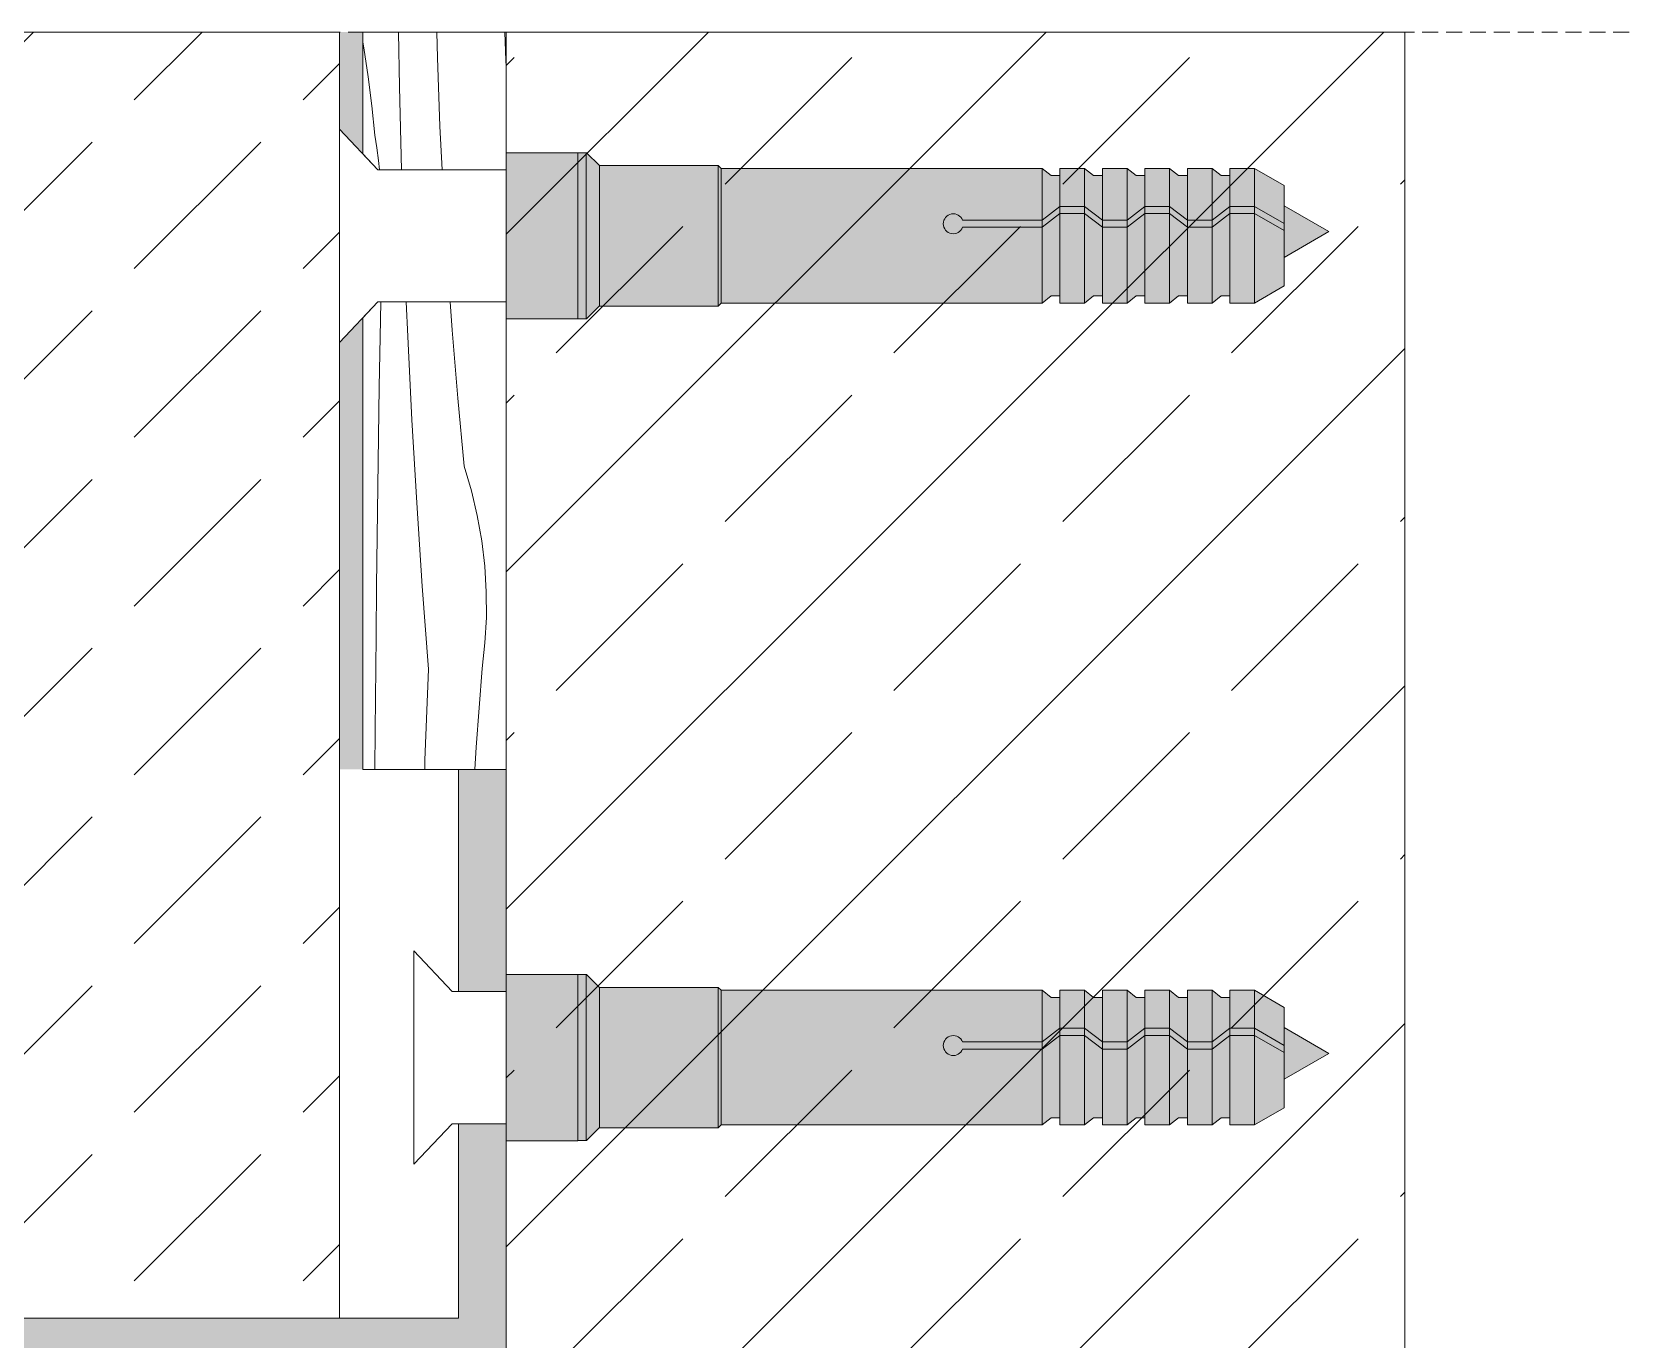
# Model space of a CAD drawing. Header units: millimetres. Extents: x -5804 to 56024, y 506 to 54141.
# Drawn here: x 51154 to 53165, y 45872 to 47517 of the extents above; entities that cross this region are included whole.
import ezdxf

# ---------------------------------------------------------------- set-up
doc = ezdxf.new("R2010")
doc.units = ezdxf.units.MM
doc.linetypes.add('Hidden Line', pattern=[30.00000000000001, 20, -10.00000000000001])
for name, color, linetype, lineweight in [('2D Drafting - General102', 254, 'Continuous', 13), ('2D Drafting - General121', 255, 'Continuous', 0), ('2D Drafting - General2', 251, 'Continuous', 15), ('2D Drafting - General81', 251, 'Continuous', 20)]:
    doc.layers.add(name, color=color, linetype=linetype, lineweight=lineweight)

# ---------------------------------------------------------------- blocks, each defined once
blk = doc.blocks.new('*X10')
at = {"layer": '2D Drafting - General81', "linetype": 'Continuous'}
for p, q in [((-51445.02292033796, -93861.68554007262), (-51444.73466577256, -93846.98716246801)), ((-51433.47456302003, -93861.51236436854), (-51434.07662316878, -93846.98716246801)), ((-51414.8976390018, -93858.88123167434), (-51415.7456288626, -93846.98716246801)), ((-51445.39902154544, -93882.57692150037), (-51445.02292033796, -93861.68554007262)), ((-51431.74158214568, -93896.38112456512), (-51433.47456302003, -93861.51236436854)), ((-51412.52772952509, -93887.36279318672), (-51414.8976390018, -93858.88123167434)), ((-51445.74152784213, -93903.46888070756), (-51445.39902154544, -93882.57692150037)), ((-51409.82069964512, -93915.8142923799), (-51412.52772952509, -93887.36279318672)), ((-51429.72156768706, -93931.2344343354), (-51431.74158214568, -93896.38112456512)), ((-51446.05043834237, -93924.36136367108), (-51445.74152784213, -93903.46888070756)), ((-51406.78275947091, -93926.10046348184), (-51409.82069964512, -93915.8142923799)), ((-51446.32575224737, -93945.25431636647), (-51446.05043834237, -93924.36136367108)), ((-51404.33392854625, -93936.54257167621), (-51406.78275947091, -93926.10046348184)), ((-51427.41465658468, -93966.06993090891), (-51429.72156768706, -93931.2344343354)), ((-51402.48211244357, -93947.10690665587), (-51404.33392854625, -93936.54257167621)), ((-51446.56746884521, -93966.14768476806), (-51446.32575224737, -93945.25431636647)), ((-51401.23328938954, -93957.75936352836), (-51402.48211244357, -93947.10690665587)), ((-51400.5914909655, -93968.4655529169), (-51401.23328938954, -93957.75936352836)), ((-51446.77558751086, -93987.0414148491), (-51446.56746884521, -93966.14768476806)), ((-51424.82100522833, -94000.88525272273), (-51427.41465658468, -93966.06993090891)), ((-51400.55878909233, -93979.19091197978), (-51400.5914909655, -93968.4655529169)), ((-51401.13528934166, -93989.90081598976), (-51400.55878909233, -93979.19091197978)), ((-51447.12887310747, -94026.38513730276), (-51446.77558751086, -93987.0414148491)), ((-51402.31913059498, -94000.5606901132), (-51401.13528934166, -93989.90081598976)), ((-51426.26312021205, -94039.01497438151), (-51424.82100522833, -94000.88525272273)), ((-51404.78252289979, -94033.51493308671), (-51402.31913059498, -94000.5606901132)), ((-51447.27121306875, -94042.8883989069), (-51447.12887310747, -94026.38513730276)), ((-51405.3549651302, -94042.8883989069), (-51404.78252289979, -94033.51493308671)), ((-51426.36863305114, -94042.8883989069), (-51426.26312021205, -94039.01497438151))]:
    blk.add_line(p, q, dxfattribs=at)
blk = doc.blocks.new('Wype_nienie_33')
at = {"layer": '2D Drafting - General2', "linetype": 'Continuous'}
for p, q in [((-51446.01190719828, -93846.98716246801), (-51452.23037995859, -93853.59356107662)), ((-51392.23037779415, -93846.98716246801), (-51446.01190719828, -93846.98716246801)), ((-51392.23037779415, -94042.8883989069), (-51392.23037779415, -93846.98716246801)), ((-51452.23037995859, -93853.59356107662), (-51452.23037995859, -94042.8883989069)), ((-51452.23037995859, -94042.8883989069), (-51392.23037779415, -94042.8883989069))]:
    blk.add_line(p, q, dxfattribs=at)
at = {"layer": '2D Drafting - General81', "linetype": 'Continuous'}
blk.add_blockref('*X10', (0, 0), dxfattribs=at)
blk = doc.blocks.new('*X44')
at = {"layer": '2D Drafting - General81', "linetype": 'Continuous'}
for p, q in [((-51436.95022665667, -93756.83702367583), (-51437.33437852882, -93733.87019998014)), ((-51421.00013566309, -93744.73430154212), (-51421.25879937824, -93733.87019998014)), ((-51392.35487898342, -93745.7807556698), (-51392.84639224282, -93733.87019998014)), ((-51452.23037995859, -93738.00890555941), (-51451.83268363641, -93740.51359441431)), ((-51451.83268363641, -93740.51359441431), (-51450.10660429315, -93752.6617175467)), ((-51419.98155801454, -93773.2961347586), (-51421.00013566309, -93744.73430154212)), ((-51392.23037779415, -93748.35552047595), (-51392.35487898342, -93745.7807556698)), ((-51450.10660429315, -93752.6617175467), (-51448.57906250082, -93764.83639871757)), ((-51436.08316698944, -93791.56996694388), (-51436.95022665667, -93756.83702367583)), ((-51448.57906250082, -93764.83639871757), (-51447.25046534171, -93777.03439343504)), ((-51419.11308727126, -93791.56996694388), (-51419.98155801454, -93773.2961347586)), ((-51446.42639000424, -93782.35127414372), (-51447.2504653417, -93777.03439343504)), ((-51445.72714993348, -93787.68600787237), (-51446.42639000424, -93782.35127414372)), ((-51445.31039925454, -93791.56996694388), (-51445.72714993348, -93787.68600787237))]:
    blk.add_line(p, q, dxfattribs=at)
blk = doc.blocks.new('Wype_nienie_55')
at = {"layer": '2D Drafting - General2', "linetype": 'Continuous'}
for p, q in [((-51392.23037779415, -93733.87019998014), (-51452.23037995859, -93733.87019998014)), ((-51452.23037995859, -93733.87019998014), (-51452.23037995859, -93784.96356833527)), ((-51392.23037779415, -93791.56996694388), (-51392.23037779415, -93733.87019998014)), ((-51452.23037995859, -93784.96356833527), (-51446.01190719828, -93791.56996694388)), ((-51446.01190719828, -93791.56996694388), (-51392.23037779415, -93791.56996694388))]:
    blk.add_line(p, q, dxfattribs=at)
at = {"layer": '2D Drafting - General81', "linetype": 'Continuous'}
blk.add_blockref('*X44', (0, 0), dxfattribs=at)

msp = doc.modelspace()

# ---------------------------------------------------------------- hatches: boundary and pattern name
at = {"layer": '2D Drafting - General102', "linetype": 'Continuous'}
for points in [[(51689.50565672878, 46310.56201413609), (51749.50565672867, 46310.56201413609), (51749.50565672867, 46589.70537163914), (51689.50565672878, 46589.70537163914)], [(51001.17096366317, 45839.70537163914), (51749.50565672867, 45839.70537163914), (51749.50565672867, 46144.31043833672), (51689.50565672878, 46144.31043833672), (51689.50565672878, 45899.70537163914), (51001.17096366317, 45899.70537163914)]]:
    msp.add_hatch(color=256, dxfattribs=at).paths.add_polyline_path(points)
at = {"layer": '2D Drafting - General121', "linetype": 'Continuous'}
for points in [[(51749.50565073514, 47156.02702857138), (51749.50565073514, 47266.05884960547), (51749.50565073514, 47365.04272020338), (51839.50562670306, 47365.04272020338), (51839.50562670306, 47257.28104303664), (51839.50562670306, 47156.02702857138)], [(51839.50562670306, 47156.02702857138), (51749.50565073514, 47156.02702857138), (51749.50565073514, 47266.05884960547), (51749.50565073514, 47365.04272020338), (51839.50562670306, 47365.04272020338), (51839.50562670306, 47254.43182962565)], [(51839.50562670306, 47156.31828388685), (51839.50562670306, 47254.43182962565), (51839.50562670306, 47327.49381918649), (51839.50562670306, 47365.04272020338), (51850.0460229996, 47365.04272243663), (51850.0460229996, 47156.31828388685)], [(51850.0460229996, 47156.31828388685), (51850.0460229996, 47365.04272243663), (51850.57261102475, 47365.04272243663), (51866.81325336013, 47348.80208010119), (51866.81325336013, 47172.55892622229), (51850.57261102475, 47156.31828388685)], [(51866.81325336013, 47172.2676709067), (51866.81325336013, 47348.80208010119), (52016.0402040979, 47348.80208010119), (52016.0402040979, 47172.2676709067)], [(52016.0402040979, 47172.2676709067), (52016.0402040979, 47348.80208010119), (52019.7766186033, 47345.06566559573), (52019.7766186033, 47176.00408541222)], [(52445.35703245513, 47336.18966704109), (52445.35703245513, 47297.33648098135), (52423.03319909037, 47280.09702726008), (52423.03319909037, 47345.06566559567), (52434.26203426186, 47336.18966704109)], [(52476.42302739635, 47345.06566559567), (52476.42302739635, 47297.33648098135), (52445.35703245513, 47297.33648098135), (52445.35703245513, 47345.06566559567)], [(52498.74686076117, 47336.18966704109), (52498.74686076117, 47280.09702726008), (52476.42302739635, 47297.33648098135), (52476.42302739635, 47345.06566559567), (52487.6518625679, 47336.18966704109)], [(52529.81285570227, 47345.06566559567), (52529.81285570227, 47280.09702726008), (52498.74686076117, 47280.09702726008), (52498.74686076117, 47345.06566559567)], [(52529.81285570227, 47280.09702726008), (52529.81285570227, 47345.06566559567), (52541.04169087377, 47336.18966704109), (52552.13668906715, 47336.18966704109), (52552.13668906715, 47297.33648098135)], [(52583.20268400831, 47345.06566559567), (52583.20268400831, 47297.33648098135), (52552.13668906715, 47297.33648098135), (52552.13668906715, 47345.06566559567)], [(52605.52651737307, 47336.18966704109), (52605.52651737307, 47280.09702726008), (52583.20268400831, 47297.33648098135), (52583.20268400831, 47345.06566559567), (52594.43151917981, 47336.18966704109)], [(52636.59251231435, 47345.06566559567), (52636.59251231435, 47280.09702726008), (52605.52651737307, 47280.09702726008), (52605.52651737307, 47345.06566559567)], [(52658.91634567911, 47336.18966704109), (52658.91634567911, 47297.33648098135), (52636.59251231435, 47280.09702726008), (52636.59251231435, 47345.06566559567), (52647.82134748585, 47336.18966704109)], [(52658.91634567911, 47297.33648098135), (52658.91634567911, 47345.06566559567), (52689.98234062028, 47345.06566559567), (52689.98234062028, 47297.33648098135)], [(52727.12332755633, 47275.89312217585), (52689.98234062028, 47297.33648098135), (52689.98234062028, 47345.06566559567), (52727.12332755633, 47323.62230679017)], [(52423.03319909037, 47280.09702726008), (52445.35703245513, 47297.33648098135), (52445.35703245513, 47288.46048242677), (52423.03319909037, 47271.22102870551)], [(52445.35703245513, 47184.8800839668), (52434.26203426186, 47184.8800839668), (52423.03319909037, 47176.00408541222), (52423.03319909037, 47271.22102870551), (52445.35703245513, 47288.46048242677)], [(52445.35703245513, 47297.33648098135), (52476.42302739635, 47297.33648098135), (52476.42302739635, 47288.46048242677), (52445.35703245513, 47288.46048242677)], [(52445.35703245513, 47176.00408541222), (52445.35703245513, 47288.46048242677), (52476.42302739635, 47288.46048242677), (52476.42302739635, 47176.00408541222)], [(52498.74686076117, 47271.22102870551), (52476.42302739635, 47288.46048242677), (52476.42302739635, 47297.33648098135), (52498.74686076117, 47280.09702726008)], [(52498.74686076117, 47184.8800839668), (52487.6518625679, 47184.8800839668), (52476.42302739635, 47176.00408541222), (52476.42302739635, 47288.46048242677), (52498.74686076117, 47271.22102870551)], [(52498.74686076117, 47280.09702726008), (52529.81285570227, 47280.09702726008), (52529.81285570227, 47271.22102870551), (52498.74686076117, 47271.22102870551)], [(52552.13668906715, 47288.46048242677), (52529.81285570227, 47271.22102870551), (52529.81285570227, 47280.09702726008), (52552.13668906715, 47297.33648098135)], [(52552.13668906715, 47184.8800839668), (52541.04169087377, 47184.8800839668), (52529.81285570227, 47176.00408541222), (52529.81285570227, 47271.22102870551), (52552.13668906715, 47288.46048242677)], [(52583.20268400831, 47288.46048242677), (52552.13668906715, 47288.46048242677), (52552.13668906715, 47297.33648098135), (52583.20268400831, 47297.33648098135)], [(52583.20268400831, 47176.00408541222), (52552.13668906715, 47176.00408541222), (52552.13668906715, 47288.46048242677), (52583.20268400831, 47288.46048242677)], [(52605.52651737307, 47271.22102870551), (52583.20268400831, 47288.46048242677), (52583.20268400831, 47297.33648098135), (52605.52651737307, 47280.09702726008)], [(52605.52651737307, 47184.8800839668), (52594.43151917981, 47184.8800839668), (52583.20268400831, 47176.00408541222), (52583.20268400831, 47288.46048242677), (52605.52651737307, 47271.22102870551)], [(52605.52651737307, 47280.09702726008), (52636.59251231435, 47280.09702726008), (52636.59251231435, 47271.22102870551), (52605.52651737307, 47271.22102870551)], [(52636.59251231435, 47280.09702726008), (52658.91634567911, 47297.33648098135), (52658.91634567911, 47288.46048242677), (52636.59251231435, 47271.22102870551)], [(52658.91634567911, 47184.8800839668), (52647.82134748585, 47184.8800839668), (52636.59251231435, 47176.00408541222), (52636.59251231435, 47271.22102870551), (52658.91634567911, 47288.46048242677)], [(52658.91634567911, 47297.33648098135), (52689.98234062028, 47297.33648098135), (52689.98234062028, 47288.46048242677), (52658.91634567911, 47288.46048242677)], [(52658.91634567911, 47176.00408541222), (52658.91634567911, 47288.46048242677), (52689.98234062028, 47288.46048242677), (52689.98234062028, 47176.00408541222)], [(52727.12332755633, 47267.01712362122), (52689.98234062028, 47288.46048242677), (52689.98234062028, 47297.33648098135), (52727.12332755633, 47275.89312217585)], [(52727.12332755633, 47197.44744421772), (52689.98234062028, 47176.00408541222), (52689.98234062028, 47288.46048242677), (52727.12332755633, 47267.01712362122)], [(52783.30680139645, 47265.76759428988), (52727.12332755633, 47233.33005054438), (52727.12332755633, 47298.20513803556)], [(52498.74686076117, 47176.00408541222), (52498.74686076117, 47271.22102870551), (52529.81285570227, 47271.22102870551), (52529.81285570227, 47176.00408541222)], [(52636.59251231435, 47176.00408541222), (52605.52651737307, 47176.00408541222), (52605.52651737307, 47271.22102870551), (52636.59251231435, 47271.22102870551)], [(51749.50565805603, 46122.92838059223), (51749.50565805603, 46232.96020162632), (51749.50565805603, 46331.94407222423), (51839.50563402395, 46331.94407222423), (51839.50563402395, 46224.18239505761), (51839.50563402395, 46122.92838059223)], [(51839.50563402395, 46122.92838059223), (51749.50565805603, 46122.92838059223), (51749.50565805603, 46232.96020162632), (51749.50565805603, 46331.94407222423), (51839.50563402395, 46331.94407222423), (51839.50563402395, 46221.33318164657)], [(51839.50563402395, 46123.21963590771), (51839.50563402395, 46221.33318164657), (51839.50563402395, 46294.39517120729), (51839.50563402395, 46331.94407222423), (51850.04603032049, 46331.94407445742), (51850.04603032049, 46123.21963590771)], [(51850.04603032049, 46123.21963590771), (51850.04603032049, 46331.94407445742), (51850.57261834564, 46331.94407445742), (51866.81326068102, 46315.70343212204), (51866.81326068102, 46139.4602782432), (51850.57261834564, 46123.21963590771)], [(51866.81326068102, 46139.16902292756), (51866.81326068102, 46315.70343212198), (52016.04021141879, 46315.70343212198), (52016.04021141879, 46139.16902292756)], [(52016.04021141879, 46139.16902292756), (52016.04021141879, 46315.70343212204), (52019.77662592419, 46311.96701761664), (52019.77662592419, 46142.90543743302)], [(52445.35703977602, 46303.09101906201), (52445.35703977602, 46264.23783300215), (52423.03320641126, 46246.99837928094), (52423.03320641126, 46311.96701761664), (52434.26204158276, 46303.09101906201)], [(52476.42303471724, 46311.96701761664), (52476.42303471724, 46264.23783300215), (52445.35703977602, 46264.23783300215), (52445.35703977602, 46311.96701761664)], [(52498.74686808206, 46303.09101906201), (52498.74686808206, 46246.99837928094), (52476.42303471724, 46264.23783300226), (52476.42303471724, 46311.96701761664), (52487.65186988868, 46303.09101906201)], [(52529.81286302317, 46311.96701761664), (52529.81286302317, 46246.99837928094), (52498.74686808206, 46246.99837928094), (52498.74686808206, 46311.96701761664)], [(52529.81286302317, 46246.99837928094), (52529.81286302317, 46311.96701761664), (52541.04169819466, 46303.09101906201), (52552.13669638804, 46303.09101906201), (52552.13669638804, 46264.23783300215)], [(52583.20269132921, 46311.96701761664), (52583.20269132921, 46264.23783300215), (52552.13669638804, 46264.23783300215), (52552.13669638804, 46311.96701761664)], [(52605.52652469397, 46303.09101906201), (52605.52652469397, 46246.99837928094), (52583.20269132921, 46264.23783300215), (52583.20269132921, 46311.96701761664), (52594.4315265007, 46303.09101906201)], [(52636.59251963525, 46311.96701761664), (52636.59251963525, 46246.99837928094), (52605.52652469397, 46246.99837928094), (52605.52652469397, 46311.96701761664)], [(52658.91635300001, 46303.09101906201), (52658.91635300001, 46264.23783300215), (52636.59251963525, 46246.99837928094), (52636.59251963525, 46311.96701761664), (52647.82135480674, 46303.09101906201)], [(52658.91635300001, 46264.23783300215), (52658.91635300001, 46311.96701761664), (52689.98234794117, 46311.96701761664), (52689.98234794117, 46264.23783300215)], [(52727.12333487722, 46242.79447419665), (52689.98234794117, 46264.23783300215), (52689.98234794117, 46311.96701761664), (52727.12333487722, 46290.52365881103)], [(52423.03320641126, 46246.99837928094), (52445.35703977602, 46264.23783300215), (52445.35703977602, 46255.36183444757), (52423.03320641126, 46238.1223807263)], [(52445.35703977602, 46151.78143598771), (52434.26204158276, 46151.78143598771), (52423.03320641126, 46142.90543743302), (52423.03320641126, 46238.1223807263), (52445.35703977602, 46255.36183444757)], [(52445.35703977602, 46264.23783300215), (52476.42303471724, 46264.23783300215), (52476.42303471724, 46255.36183444757), (52445.35703977602, 46255.36183444757)], [(52445.35703977602, 46142.90543743302), (52445.35703977602, 46255.36183444757), (52476.42303471724, 46255.36183444757), (52476.42303471724, 46142.90543743302)], [(52498.74686808206, 46238.12238072642), (52476.42303471724, 46255.36183444757), (52476.42303471724, 46264.23783300226), (52498.74686808206, 46246.99837928094)], [(52498.74686808206, 46151.78143598771), (52487.65186988868, 46151.78143598771), (52476.42303471724, 46142.90543743302), (52476.42303471724, 46255.36183444757), (52498.74686808206, 46238.12238072642)], [(52552.13669638804, 46255.36183444757), (52529.81286302317, 46238.12238072642), (52529.81286302317, 46246.99837928094), (52552.13669638804, 46264.23783300215)], [(52552.13669638804, 46151.78143598771), (52541.04169819466, 46151.78143598771), (52529.81286302317, 46142.90543743302), (52529.81286302317, 46238.12238072642), (52552.13669638804, 46255.36183444757)], [(52583.20269132921, 46255.36183444757), (52552.13669638804, 46255.36183444757), (52552.13669638804, 46264.23783300215), (52583.20269132921, 46264.23783300215)], [(52583.20269132921, 46142.90543743302), (52552.13669638804, 46142.90543743302), (52552.13669638804, 46255.36183444757), (52583.20269132921, 46255.36183444757)], [(52605.52652469397, 46238.12238072642), (52583.20269132921, 46255.36183444757), (52583.20269132921, 46264.23783300215), (52605.52652469397, 46246.99837928094)], [(52605.52652469397, 46151.78143598771), (52594.4315265007, 46151.78143598771), (52583.20269132921, 46142.90543743302), (52583.20269132921, 46255.36183444757), (52605.52652469397, 46238.12238072642)], [(52636.59251963525, 46246.99837928094), (52658.91635300001, 46264.23783300215), (52658.91635300001, 46255.36183444757), (52636.59251963525, 46238.12238072642)], [(52658.91635300001, 46151.78143598771), (52647.82135480674, 46151.78143598771), (52636.59251963525, 46142.90543743302), (52636.59251963525, 46238.12238072642), (52658.91635300001, 46255.36183444757)], [(52658.91635300001, 46264.23783300215), (52689.98234794117, 46264.23783300215), (52689.98234794117, 46255.36183444757), (52658.91635300001, 46255.36183444757)], [(52658.91635300001, 46142.90543743302), (52658.91635300001, 46255.36183444757), (52689.98234794117, 46255.36183444757), (52689.98234794117, 46142.90543743302)], [(52727.12333487722, 46233.91847564207), (52689.98234794117, 46255.36183444757), (52689.98234794117, 46264.23783300215), (52727.12333487722, 46242.79447419665)], [(52727.12333487722, 46164.34879623851), (52689.98234794117, 46142.90543743302), (52689.98234794117, 46255.36183444757), (52727.12333487722, 46233.91847564207)], [(52783.30680871735, 46232.66894631079), (52727.12333487722, 46200.23140256529), (52727.12333487722, 46265.10649005635)], [(52498.74686808206, 46246.99837928094), (52529.81286302317, 46246.99837928094), (52529.81286302317, 46238.12238072642), (52498.74686808206, 46238.12238072642)], [(52498.74686808206, 46142.90543743302), (52498.74686808206, 46238.12238072642), (52529.81286302317, 46238.12238072642), (52529.81286302317, 46142.90543743302)], [(52605.52652469397, 46246.99837928094), (52636.59251963525, 46246.99837928094), (52636.59251963525, 46238.12238072642), (52605.52652469397, 46238.12238072642)], [(52636.59251963525, 46142.90543743302), (52605.52652469397, 46142.90543743302), (52605.52652469397, 46238.12238072642), (52636.59251963525, 46238.12238072642)]]:
    msp.add_hatch(color=256, dxfattribs=at).paths.add_polyline_path(points)
h = msp.add_hatch(color=256, dxfattribs=at)
edge = h.paths.add_edge_path()
edge.add_line((52019.7766186033, 47176.00408541222), (52019.7766186033, 47345.06566559567))
edge.add_line((52019.7766186033, 47345.06566559567), (52423.03319909037, 47345.06566559567))
edge.add_line((52423.03319909037, 47345.06566559567), (52423.03319909037, 47280.09702726008))
edge.add_line((52423.03319909037, 47280.09702726008), (52323.10734887191, 47280.09702726008))
edge.add_arc((52311.36352356823, 47275.65902798279), 12.55441238563579, 20.70161155939324, 339.2983884406068)
edge.add_line((52323.10734887191, 47271.22102870551), (52423.03319909037, 47271.22102870551))
edge.add_line((52423.03319909037, 47271.22102870551), (52423.03319909037, 47176.00408541222))
edge.add_line((52423.03319909037, 47176.00408541222), (52019.7766186033, 47176.00408541222))
h = msp.add_hatch(color=256, dxfattribs=at)
edge = h.paths.add_edge_path()
edge.add_line((52423.03319909037, 47271.22102870551), (52323.10734887191, 47271.22102870551))
edge.add_arc((52311.36352356823, 47275.65902798279), 12.55441238563579, 20.7016115593932, 339.2983884406068, ccw=False)
edge.add_line((52323.10734887191, 47280.09702726008), (52423.03319909037, 47280.09702726008))
edge.add_line((52423.03319909037, 47280.09702726008), (52423.03319909037, 47271.22102870551))
h = msp.add_hatch(color=256, dxfattribs=at)
edge = h.paths.add_edge_path()
edge.add_line((52019.77662592419, 46142.90543743302), (52019.77662592419, 46311.96701761664))
edge.add_line((52019.77662592419, 46311.96701761664), (52423.03320641126, 46311.96701761664))
edge.add_line((52423.03320641126, 46311.96701761664), (52423.03320641126, 46246.99837928094))
edge.add_line((52423.03320641126, 46246.99837928094), (52323.10735619281, 46246.99837928094))
edge.add_arc((52311.36353088921, 46242.56038000368), 12.55441238554383, 20.70161155940984, 339.2983884405901)
edge.add_line((52323.10735619281, 46238.12238072642), (52423.03320641126, 46238.12238072642))
edge.add_line((52423.03320641126, 46238.12238072642), (52423.03320641126, 46142.90543743302))
edge.add_line((52423.03320641126, 46142.90543743302), (52019.77662592419, 46142.90543743302))
h = msp.add_hatch(color=256, dxfattribs=at)
edge = h.paths.add_edge_path()
edge.add_line((52423.03320641126, 46238.12238072642), (52323.10735619281, 46238.12238072642))
edge.add_arc((52311.36353088921, 46242.56038000368), 12.55441238554383, 20.701611559409912, 339.29838844059014, ccw=False)
edge.add_line((52323.10735619281, 46246.99837928094), (52423.03320641126, 46246.99837928094))
edge.add_line((52423.03320641126, 46246.99837928094), (52423.03320641126, 46238.12238072642))
at = {"layer": '2D Drafting - General81', "linetype": 'Continuous'}
h = msp.add_hatch(dxfattribs=at)
h.set_pattern_fill('BETON', color=256, scale=3, style=0, pattern_type=2)
h.set_pattern_definition([(44.99999999999999, (205926.1967906109, 328718.3705683598), (-212.1320343559642, 212.1320343559643), [225, -75]), (44.99999999999999, (205926.1967906109, 328930.5026027157), (-212.1320343559642, 212.1320343559643), [225, -75])])
h.paths.add_polyline_path([(50940.0709482118, 45899.70537163914), (51540.0709593241, 45899.70537163914), (51540.0709593241, 46427.17210030902), (51540.0709593241, 47516.75996841941), (50940.0709482118, 47516.75996841941), (50940.0709482118, 46427.17210030902)])
for points in [[(51569.50564464161, 47516.75996841941), (51540.0709593241, 47516.75996841941), (51540.0709593241, 47394.75077112656), (51569.50564464161, 47362.31608580911)], [(51540.0709593241, 46589.70537163914), (51569.50564464161, 46589.70537163914), (51569.50564464161, 47158.75366267478), (51540.0709593241, 47126.31897735732)]]:
    msp.add_hatch(color=256, dxfattribs=at).paths.add_polyline_path(points, flags=0)
h = msp.add_hatch(dxfattribs=at)
h.set_pattern_fill('SOLID___DASHED', color=256, scale=3, style=0, pattern_type=2)
h.set_pattern_definition([(44.99999999999999, (205926.1967906109, 328718.3705683598), (-212.1320343559642, 212.1320343559644), []), (44.99999999999999, (205820.1307734329, 328824.4365855377), (-212.1320343559642, 212.1320343559644), [225, -75])])
h.paths.add_polyline_path([(51749.50565073514, 44781.01676455533), (51900.95122996913, 44781.01676455533), (52878.75610060475, 44781.01676455533), (52878.75610060475, 47516.75996841941), (51900.95122996913, 47516.75996841941), (51752.11893771487, 47516.75996841941), (51749.50565073514, 47516.75996841941)])

# ---------------------------------------------------------------- linework, layer by layer
at = {"layer": '2D Drafting - General2', "linetype": 'Hidden Line'}
msp.add_line((50110.74411460329, 47516.7599587336), (53165.4809600866, 47516.7599587336), dxfattribs=at)
at = {"layer": '2D Drafting - General2', "linetype": 'Continuous'}
for p, q in [((51540.0709593241, 47394.75077482578), (51540.0709593241, 47260.53487550394)), ((51588.16106645521, 47343.66066769467), (51540.0709593241, 47394.75077482578)), ((51749.50565073514, 47343.66066769467), (51588.16106645521, 47343.66066769467)), ((51540.0709593241, 47126.31897618217), (51540.0709593241, 47260.53487550394)), ((51588.16106645521, 47177.40908331334), (51540.0709593241, 47126.31897618217)), ((51749.50565073514, 47177.40908331334), (51588.16106645521, 47177.40908331334)), ((51633.54145770599, 46361.65212684657), (51633.54145770599, 46227.4362275248)), ((51681.63156483709, 46310.56201971546), (51633.54145770599, 46361.65212684657)), ((51749.50565805603, 46310.56201971546), (51681.63156483709, 46310.56201971546)), ((51633.54145770599, 46093.22032820308), (51633.54145770599, 46227.4362275248)), ((51681.63156483709, 46144.31043533419), (51633.54145770599, 46093.22032820308)), ((51749.50565805603, 46144.31043533419), (51681.63156483709, 46144.31043533419))]:
    msp.add_line(p, q, dxfattribs=at)
at = {"layer": '2D Drafting - General2', "linetype": 'Continuous', "flags": 128}
for points in [[(50940.0709482118, 45899.70537163914), (51540.0709593241, 45899.70537163914), (51540.0709593241, 46427.17210030902), (51540.0709593241, 47516.75996841941), (50940.0709482118, 47516.75996841941), (50940.0709482118, 46427.17210030902)], [(51749.50565073514, 44781.01676455533), (51900.95122996913, 44781.01676455533), (52878.75610060475, 44781.01676455533), (52878.75610060475, 47516.75996841941), (51900.95122996913, 47516.75996841941), (51752.11893771487, 47516.75996841941), (51749.50565073514, 47516.75996841941)], [(51749.50565073514, 47156.02702857138), (51749.50565073514, 47266.05884960547), (51749.50565073514, 47365.04272020338), (51839.50562670306, 47365.04272020338), (51839.50562670306, 47257.28104303664), (51839.50562670306, 47156.02702857138)], [(51839.50562670306, 47156.02702857138), (51749.50565073514, 47156.02702857138), (51749.50565073514, 47266.05884960547), (51749.50565073514, 47365.04272020338), (51839.50562670306, 47365.04272020338), (51839.50562670306, 47254.43182962565)], [(51839.50562670306, 47156.31828388685), (51839.50562670306, 47254.43182962565), (51839.50562670306, 47327.49381918649), (51839.50562670306, 47365.04272020338), (51850.0460229996, 47365.04272243663), (51850.0460229996, 47156.31828388685)], [(51850.0460229996, 47156.31828388685), (51850.0460229996, 47365.04272243663), (51850.57261102475, 47365.04272243663), (51866.81325336013, 47348.80208010119), (51866.81325336013, 47172.55892622229), (51850.57261102475, 47156.31828388685)], [(51866.81325336013, 47172.2676709067), (51866.81325336013, 47348.80208010119), (52016.0402040979, 47348.80208010119), (52016.0402040979, 47172.2676709067)], [(52016.0402040979, 47172.2676709067), (52016.0402040979, 47348.80208010119), (52019.7766186033, 47345.06566559573), (52019.7766186033, 47176.00408541222)], [(52445.35703245513, 47336.18966704109), (52445.35703245513, 47297.33648098135), (52423.03319909037, 47280.09702726008), (52423.03319909037, 47345.06566559567), (52434.26203426186, 47336.18966704109)], [(52476.42302739635, 47345.06566559567), (52476.42302739635, 47297.33648098135), (52445.35703245513, 47297.33648098135), (52445.35703245513, 47345.06566559567)], [(52498.74686076117, 47336.18966704109), (52498.74686076117, 47280.09702726008), (52476.42302739635, 47297.33648098135), (52476.42302739635, 47345.06566559567), (52487.6518625679, 47336.18966704109)], [(52529.81285570227, 47345.06566559567), (52529.81285570227, 47280.09702726008), (52498.74686076117, 47280.09702726008), (52498.74686076117, 47345.06566559567)], [(52529.81285570227, 47280.09702726008), (52529.81285570227, 47345.06566559567), (52541.04169087377, 47336.18966704109), (52552.13668906715, 47336.18966704109), (52552.13668906715, 47297.33648098135)], [(52583.20268400831, 47345.06566559567), (52583.20268400831, 47297.33648098135), (52552.13668906715, 47297.33648098135), (52552.13668906715, 47345.06566559567)], [(52605.52651737307, 47336.18966704109), (52605.52651737307, 47280.09702726008), (52583.20268400831, 47297.33648098135), (52583.20268400831, 47345.06566559567), (52594.43151917981, 47336.18966704109)], [(52636.59251231435, 47345.06566559567), (52636.59251231435, 47280.09702726008), (52605.52651737307, 47280.09702726008), (52605.52651737307, 47345.06566559567)], [(52658.91634567911, 47336.18966704109), (52658.91634567911, 47297.33648098135), (52636.59251231435, 47280.09702726008), (52636.59251231435, 47345.06566559567), (52647.82134748585, 47336.18966704109)], [(52658.91634567911, 47297.33648098135), (52658.91634567911, 47345.06566559567), (52689.98234062028, 47345.06566559567), (52689.98234062028, 47297.33648098135)], [(52727.12332755633, 47275.89312217585), (52689.98234062028, 47297.33648098135), (52689.98234062028, 47345.06566559567), (52727.12332755633, 47323.62230679017)], [(52423.03319909037, 47280.09702726008), (52445.35703245513, 47297.33648098135), (52445.35703245513, 47288.46048242677), (52423.03319909037, 47271.22102870551)], [(52445.35703245513, 47184.8800839668), (52434.26203426186, 47184.8800839668), (52423.03319909037, 47176.00408541222), (52423.03319909037, 47271.22102870551), (52445.35703245513, 47288.46048242677)], [(52445.35703245513, 47297.33648098135), (52476.42302739635, 47297.33648098135), (52476.42302739635, 47288.46048242677), (52445.35703245513, 47288.46048242677)], [(52445.35703245513, 47176.00408541222), (52445.35703245513, 47288.46048242677), (52476.42302739635, 47288.46048242677), (52476.42302739635, 47176.00408541222)], [(52498.74686076117, 47271.22102870551), (52476.42302739635, 47288.46048242677), (52476.42302739635, 47297.33648098135), (52498.74686076117, 47280.09702726008)], [(52498.74686076117, 47184.8800839668), (52487.6518625679, 47184.8800839668), (52476.42302739635, 47176.00408541222), (52476.42302739635, 47288.46048242677), (52498.74686076117, 47271.22102870551)], [(52498.74686076117, 47280.09702726008), (52529.81285570227, 47280.09702726008), (52529.81285570227, 47271.22102870551), (52498.74686076117, 47271.22102870551)], [(52552.13668906715, 47288.46048242677), (52529.81285570227, 47271.22102870551), (52529.81285570227, 47280.09702726008), (52552.13668906715, 47297.33648098135)], [(52552.13668906715, 47184.8800839668), (52541.04169087377, 47184.8800839668), (52529.81285570227, 47176.00408541222), (52529.81285570227, 47271.22102870551), (52552.13668906715, 47288.46048242677)], [(52583.20268400831, 47288.46048242677), (52552.13668906715, 47288.46048242677), (52552.13668906715, 47297.33648098135), (52583.20268400831, 47297.33648098135)], [(52583.20268400831, 47176.00408541222), (52552.13668906715, 47176.00408541222), (52552.13668906715, 47288.46048242677), (52583.20268400831, 47288.46048242677)], [(52605.52651737307, 47271.22102870551), (52583.20268400831, 47288.46048242677), (52583.20268400831, 47297.33648098135), (52605.52651737307, 47280.09702726008)], [(52605.52651737307, 47184.8800839668), (52594.43151917981, 47184.8800839668), (52583.20268400831, 47176.00408541222), (52583.20268400831, 47288.46048242677), (52605.52651737307, 47271.22102870551)], [(52605.52651737307, 47280.09702726008), (52636.59251231435, 47280.09702726008), (52636.59251231435, 47271.22102870551), (52605.52651737307, 47271.22102870551)], [(52636.59251231435, 47280.09702726008), (52658.91634567911, 47297.33648098135), (52658.91634567911, 47288.46048242677), (52636.59251231435, 47271.22102870551)], [(52658.91634567911, 47184.8800839668), (52647.82134748585, 47184.8800839668), (52636.59251231435, 47176.00408541222), (52636.59251231435, 47271.22102870551), (52658.91634567911, 47288.46048242677)], [(52658.91634567911, 47297.33648098135), (52689.98234062028, 47297.33648098135), (52689.98234062028, 47288.46048242677), (52658.91634567911, 47288.46048242677)], [(52658.91634567911, 47176.00408541222), (52658.91634567911, 47288.46048242677), (52689.98234062028, 47288.46048242677), (52689.98234062028, 47176.00408541222)], [(52727.12332755633, 47267.01712362122), (52689.98234062028, 47288.46048242677), (52689.98234062028, 47297.33648098135), (52727.12332755633, 47275.89312217585)], [(52727.12332755633, 47197.44744421772), (52689.98234062028, 47176.00408541222), (52689.98234062028, 47288.46048242677), (52727.12332755633, 47267.01712362122)], [(52783.30680139645, 47265.76759428988), (52727.12332755633, 47233.33005054438), (52727.12332755633, 47298.20513803556)], [(52498.74686076117, 47176.00408541222), (52498.74686076117, 47271.22102870551), (52529.81285570227, 47271.22102870551), (52529.81285570227, 47176.00408541222)], [(52636.59251231435, 47176.00408541222), (52605.52651737307, 47176.00408541222), (52605.52651737307, 47271.22102870551), (52636.59251231435, 47271.22102870551)], [(51689.50565672878, 46310.56201413609), (51749.50565672867, 46310.56201413609), (51749.50565672867, 46589.70537163914), (51689.50565672878, 46589.70537163914)], [(51749.50565805603, 46122.92838059223), (51749.50565805603, 46232.96020162632), (51749.50565805603, 46331.94407222423), (51839.50563402395, 46331.94407222423), (51839.50563402395, 46224.18239505761), (51839.50563402395, 46122.92838059223)], [(51839.50563402395, 46122.92838059223), (51749.50565805603, 46122.92838059223), (51749.50565805603, 46232.96020162632), (51749.50565805603, 46331.94407222423), (51839.50563402395, 46331.94407222423), (51839.50563402395, 46221.33318164657)], [(51839.50563402395, 46123.21963590771), (51839.50563402395, 46221.33318164657), (51839.50563402395, 46294.39517120729), (51839.50563402395, 46331.94407222423), (51850.04603032049, 46331.94407445742), (51850.04603032049, 46123.21963590771)], [(51850.04603032049, 46123.21963590771), (51850.04603032049, 46331.94407445742), (51850.57261834564, 46331.94407445742), (51866.81326068102, 46315.70343212204), (51866.81326068102, 46139.4602782432), (51850.57261834564, 46123.21963590771)], [(51866.81326068102, 46139.16902292756), (51866.81326068102, 46315.70343212198), (52016.04021141879, 46315.70343212198), (52016.04021141879, 46139.16902292756)], [(52016.04021141879, 46139.16902292756), (52016.04021141879, 46315.70343212204), (52019.77662592419, 46311.96701761664), (52019.77662592419, 46142.90543743302)], [(52445.35703977602, 46303.09101906201), (52445.35703977602, 46264.23783300215), (52423.03320641126, 46246.99837928094), (52423.03320641126, 46311.96701761664), (52434.26204158276, 46303.09101906201)], [(52476.42303471724, 46311.96701761664), (52476.42303471724, 46264.23783300215), (52445.35703977602, 46264.23783300215), (52445.35703977602, 46311.96701761664)], [(52498.74686808206, 46303.09101906201), (52498.74686808206, 46246.99837928094), (52476.42303471724, 46264.23783300226), (52476.42303471724, 46311.96701761664), (52487.65186988868, 46303.09101906201)], [(52529.81286302317, 46311.96701761664), (52529.81286302317, 46246.99837928094), (52498.74686808206, 46246.99837928094), (52498.74686808206, 46311.96701761664)], [(52529.81286302317, 46246.99837928094), (52529.81286302317, 46311.96701761664), (52541.04169819466, 46303.09101906201), (52552.13669638804, 46303.09101906201), (52552.13669638804, 46264.23783300215)], [(52583.20269132921, 46311.96701761664), (52583.20269132921, 46264.23783300215), (52552.13669638804, 46264.23783300215), (52552.13669638804, 46311.96701761664)], [(52605.52652469397, 46303.09101906201), (52605.52652469397, 46246.99837928094), (52583.20269132921, 46264.23783300215), (52583.20269132921, 46311.96701761664), (52594.4315265007, 46303.09101906201)], [(52636.59251963525, 46311.96701761664), (52636.59251963525, 46246.99837928094), (52605.52652469397, 46246.99837928094), (52605.52652469397, 46311.96701761664)], [(52658.91635300001, 46303.09101906201), (52658.91635300001, 46264.23783300215), (52636.59251963525, 46246.99837928094), (52636.59251963525, 46311.96701761664), (52647.82135480674, 46303.09101906201)], [(52658.91635300001, 46264.23783300215), (52658.91635300001, 46311.96701761664), (52689.98234794117, 46311.96701761664), (52689.98234794117, 46264.23783300215)], [(52727.12333487722, 46242.79447419665), (52689.98234794117, 46264.23783300215), (52689.98234794117, 46311.96701761664), (52727.12333487722, 46290.52365881103)], [(52423.03320641126, 46246.99837928094), (52445.35703977602, 46264.23783300215), (52445.35703977602, 46255.36183444757), (52423.03320641126, 46238.1223807263)], [(52445.35703977602, 46151.78143598771), (52434.26204158276, 46151.78143598771), (52423.03320641126, 46142.90543743302), (52423.03320641126, 46238.1223807263), (52445.35703977602, 46255.36183444757)], [(52445.35703977602, 46264.23783300215), (52476.42303471724, 46264.23783300215), (52476.42303471724, 46255.36183444757), (52445.35703977602, 46255.36183444757)], [(52445.35703977602, 46142.90543743302), (52445.35703977602, 46255.36183444757), (52476.42303471724, 46255.36183444757), (52476.42303471724, 46142.90543743302)], [(52498.74686808206, 46238.12238072642), (52476.42303471724, 46255.36183444757), (52476.42303471724, 46264.23783300226), (52498.74686808206, 46246.99837928094)], [(52498.74686808206, 46151.78143598771), (52487.65186988868, 46151.78143598771), (52476.42303471724, 46142.90543743302), (52476.42303471724, 46255.36183444757), (52498.74686808206, 46238.12238072642)], [(52552.13669638804, 46255.36183444757), (52529.81286302317, 46238.12238072642), (52529.81286302317, 46246.99837928094), (52552.13669638804, 46264.23783300215)], [(52552.13669638804, 46151.78143598771), (52541.04169819466, 46151.78143598771), (52529.81286302317, 46142.90543743302), (52529.81286302317, 46238.12238072642), (52552.13669638804, 46255.36183444757)], [(52583.20269132921, 46255.36183444757), (52552.13669638804, 46255.36183444757), (52552.13669638804, 46264.23783300215), (52583.20269132921, 46264.23783300215)], [(52583.20269132921, 46142.90543743302), (52552.13669638804, 46142.90543743302), (52552.13669638804, 46255.36183444757), (52583.20269132921, 46255.36183444757)], [(52605.52652469397, 46238.12238072642), (52583.20269132921, 46255.36183444757), (52583.20269132921, 46264.23783300215), (52605.52652469397, 46246.99837928094)], [(52605.52652469397, 46151.78143598771), (52594.4315265007, 46151.78143598771), (52583.20269132921, 46142.90543743302), (52583.20269132921, 46255.36183444757), (52605.52652469397, 46238.12238072642)], [(52636.59251963525, 46246.99837928094), (52658.91635300001, 46264.23783300215), (52658.91635300001, 46255.36183444757), (52636.59251963525, 46238.12238072642)], [(52658.91635300001, 46151.78143598771), (52647.82135480674, 46151.78143598771), (52636.59251963525, 46142.90543743302), (52636.59251963525, 46238.12238072642), (52658.91635300001, 46255.36183444757)], [(52658.91635300001, 46264.23783300215), (52689.98234794117, 46264.23783300215), (52689.98234794117, 46255.36183444757), (52658.91635300001, 46255.36183444757)], [(52658.91635300001, 46142.90543743302), (52658.91635300001, 46255.36183444757), (52689.98234794117, 46255.36183444757), (52689.98234794117, 46142.90543743302)], [(52727.12333487722, 46233.91847564207), (52689.98234794117, 46255.36183444757), (52689.98234794117, 46264.23783300215), (52727.12333487722, 46242.79447419665)], [(52727.12333487722, 46164.34879623851), (52689.98234794117, 46142.90543743302), (52689.98234794117, 46255.36183444757), (52727.12333487722, 46233.91847564207)], [(52783.30680871735, 46232.66894631079), (52727.12333487722, 46200.23140256529), (52727.12333487722, 46265.10649005635)], [(52498.74686808206, 46246.99837928094), (52529.81286302317, 46246.99837928094), (52529.81286302317, 46238.12238072642), (52498.74686808206, 46238.12238072642)], [(52498.74686808206, 46142.90543743302), (52498.74686808206, 46238.12238072642), (52529.81286302317, 46238.12238072642), (52529.81286302317, 46142.90543743302)], [(52605.52652469397, 46246.99837928094), (52636.59251963525, 46246.99837928094), (52636.59251963525, 46238.12238072642), (52605.52652469397, 46238.12238072642)], [(52636.59251963525, 46142.90543743302), (52605.52652469397, 46142.90543743302), (52605.52652469397, 46238.12238072642), (52636.59251963525, 46238.12238072642)], [(51001.17096366317, 45839.70537163914), (51749.50565672867, 45839.70537163914), (51749.50565672867, 46144.31043833672), (51689.50565672878, 46144.31043833672), (51689.50565672878, 45899.70537163914), (51001.17096366317, 45899.70537163914)]]:
    msp.add_lwpolyline(points, close=True, dxfattribs=at)
for points in [[(52019.7766186033, 47176.00408541222), (52019.7766186033, 47345.06566559567), (52423.03319909037, 47345.06566559567), (52423.03319909037, 47280.09702726008), (52323.10734887191, 47280.09702726008, 5.475043183008319), (52323.10734887191, 47271.22102870551), (52423.03319909037, 47271.22102870551), (52423.03319909037, 47176.00408541222)], [(52423.03319909037, 47271.22102870551), (52323.10734887191, 47271.22102870551, -5.475043183008319), (52323.10734887191, 47280.09702726008), (52423.03319909037, 47280.09702726008)], [(52019.77662592419, 46142.90543743302), (52019.77662592419, 46311.96701761664), (52423.03320641126, 46311.96701761664), (52423.03320641126, 46246.99837928094), (52323.10735619281, 46246.99837928094, 5.475043183008319), (52323.10735619281, 46238.12238072642), (52423.03320641126, 46238.12238072642), (52423.03320641126, 46142.90543743302)], [(52423.03320641126, 46238.12238072642), (52323.10735619281, 46238.12238072642, -5.475043183008319), (52323.10735619281, 46246.99837928094), (52423.03320641126, 46246.99837928094)]]:
    msp.add_lwpolyline(points, format="xyb", close=True, dxfattribs=at)

# ---------------------------------------------------------------- block references
at = {"layer": '2D Drafting - General81', "linetype": 'Continuous', "xscale": 3, "yscale": 3, "zscale": 3}
for name in ['Wype_nienie_55', 'Wype_nienie_33']:
    msp.add_blockref(name, (205926.1967906109, 328718.3705683598), dxfattribs=at)

doc.saveas('drawing.dxf')
